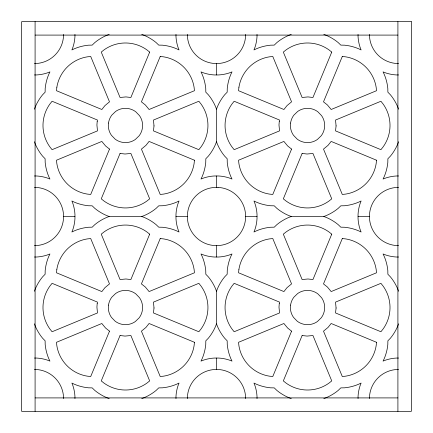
<?xml version="1.0" encoding="UTF-8"?>
<svg xmlns="http://www.w3.org/2000/svg" width="433" height="433" viewBox="0 0 433 433"><rect width="100%" height="100%" fill="white"/><g stroke="black" fill="none" stroke-linecap="round" stroke-linejoin="round"><path stroke-width="0.65" d="M34.429 109.197L35.051 107.471A48.182 48.182 0 0 1 42.553 94.832L45.119 92.186L45.178 88.5A48.182 48.182 0 0 1 48.81 74.259L49.93 71.883L48.972 72.311A40.572 40.572 0 0 1 36.551 74.947L34.429 74.947M34.429 291.268L35.051 289.542A48.182 48.182 0 0 1 42.553 276.904L45.119 274.251L45.178 270.571A48.182 48.182 0 0 1 48.81 256.325L49.93 253.954L48.972 254.377A40.572 40.572 0 0 1 36.551 257.018L34.429 257.018M216.5 109.197L217.122 107.471A48.182 48.182 0 0 1 224.624 94.832L227.184 92.186L227.249 88.5A48.182 48.182 0 0 1 230.876 74.259L232.001 71.883L231.038 72.311A40.572 40.572 0 0 1 218.622 74.947L214.378 74.947A40.572 40.572 0 0 1 201.962 72.311L200.999 71.883L202.124 74.259A48.182 48.182 0 0 1 205.751 88.5L205.816 92.186L208.376 94.832A48.182 48.182 0 0 1 215.878 107.471L216.5 109.197L216.5 141.732L217.122 143.458A48.182 48.182 0 0 0 224.624 156.096L227.184 158.749L227.249 162.429A48.182 48.182 0 0 0 230.876 176.675L232.001 179.046L231.038 178.623A40.572 40.572 0 0 0 218.622 175.982L214.378 175.982A40.572 40.572 0 0 0 201.962 178.623L200.999 179.046L202.124 176.675A48.182 48.182 0 0 0 205.751 162.429L205.816 158.749L208.376 156.096A48.182 48.182 0 0 0 215.878 143.458L216.5 141.732M216.5 291.268L217.122 289.542A48.182 48.182 0 0 1 224.624 276.904L227.184 274.251L227.249 270.571A48.182 48.182 0 0 1 230.876 256.325L232.001 253.954L231.038 254.377A40.572 40.572 0 0 1 218.622 257.018L214.378 257.018A40.572 40.572 0 0 1 201.962 254.377L200.999 253.954L202.124 256.325A48.182 48.182 0 0 1 205.751 270.571L205.816 274.251L208.376 276.904A48.182 48.182 0 0 1 215.878 289.542L216.5 291.268L216.5 323.803L217.122 325.529A48.182 48.182 0 0 0 224.624 338.168L227.184 340.814L227.249 344.5A48.182 48.182 0 0 0 230.876 358.74L232.001 361.117L231.038 360.689A40.572 40.572 0 0 0 218.622 358.053L214.378 358.053A40.572 40.572 0 0 0 201.962 360.689L200.999 361.117L202.124 358.74A48.182 48.182 0 0 0 205.751 344.5L205.816 340.814L208.376 338.168A48.182 48.182 0 0 0 215.878 325.529L216.5 323.803M398.571 141.732L397.949 143.458A48.182 48.182 0 0 1 390.447 156.096L387.881 158.749L387.822 162.429A48.182 48.182 0 0 1 384.19 176.675L383.07 179.046L384.028 178.623A40.572 40.572 0 0 1 396.449 175.982L398.571 175.982M398.571 323.803L397.949 325.529A48.182 48.182 0 0 1 390.447 338.168L387.881 340.814L387.822 344.5A48.182 48.182 0 0 1 384.19 358.74L383.07 361.117L384.028 360.689A40.572 40.572 0 0 1 396.449 358.053L398.571 358.053M109.197 34.429L107.471 35.051A48.182 48.182 0 0 0 94.832 42.553L92.186 45.119L88.5 45.178A48.182 48.182 0 0 0 74.259 48.81L71.883 49.93L72.311 48.972A40.572 40.572 0 0 0 74.947 36.551L74.947 34.429M291.268 34.429L289.542 35.051A48.182 48.182 0 0 0 276.904 42.553L274.251 45.119L270.571 45.178A48.182 48.182 0 0 0 256.325 48.81L253.954 49.93L254.377 48.972A40.572 40.572 0 0 0 257.018 36.551L257.018 34.429M109.197 216.5L107.471 217.122A48.182 48.182 0 0 0 94.832 224.624L92.186 227.184L88.5 227.249A48.182 48.182 0 0 0 74.259 230.876L71.883 232.001L72.311 231.038A40.572 40.572 0 0 0 74.947 218.622L74.947 214.378A40.572 40.572 0 0 0 72.311 201.962L71.883 200.999L74.259 202.124A48.182 48.182 0 0 0 88.5 205.751L92.186 205.816L94.832 208.376A48.182 48.182 0 0 0 107.471 215.878L109.197 216.5L141.732 216.5L143.458 215.878A48.182 48.182 0 0 0 156.096 208.376L158.749 205.816L162.429 205.751A48.182 48.182 0 0 0 176.675 202.124L179.046 200.999L178.623 201.962A40.572 40.572 0 0 0 175.982 214.378L175.982 218.622A40.572 40.572 0 0 0 178.623 231.038L179.046 232.001L176.675 230.876A48.182 48.182 0 0 0 162.429 227.249L158.749 227.184L156.096 224.624A48.182 48.182 0 0 0 143.458 217.122L141.732 216.5M291.268 216.5L289.542 217.122A48.182 48.182 0 0 0 276.904 224.624L274.251 227.184L270.571 227.249A48.182 48.182 0 0 0 256.325 230.876L253.954 232.001L254.377 231.038A40.572 40.572 0 0 0 257.018 218.622L257.018 214.378A40.572 40.572 0 0 0 254.377 201.962L253.954 200.999L256.325 202.124A48.182 48.182 0 0 0 270.571 205.751L274.251 205.816L276.904 208.376A48.182 48.182 0 0 0 289.542 215.878L291.268 216.5L323.803 216.5L325.529 215.878A48.182 48.182 0 0 0 338.168 208.376L340.814 205.816L344.5 205.751A48.182 48.182 0 0 0 358.74 202.124L361.117 200.999L360.689 201.962A40.572 40.572 0 0 0 358.053 214.378L358.053 218.622A40.572 40.572 0 0 0 360.689 231.038L361.117 232.001L358.74 230.876A48.182 48.182 0 0 0 344.5 227.249L340.814 227.184L338.168 224.624A48.182 48.182 0 0 0 325.529 217.122L323.803 216.5M141.732 398.571L143.458 397.949A48.182 48.182 0 0 0 156.096 390.447L158.749 387.881L162.429 387.822A48.182 48.182 0 0 0 176.675 384.19L179.046 383.07L178.623 384.028A40.572 40.572 0 0 0 175.982 396.449L175.982 398.571M323.803 398.571L325.529 397.949A48.182 48.182 0 0 0 338.168 390.447L340.814 387.881L344.5 387.822A48.182 48.182 0 0 0 358.74 384.19L361.117 383.07L360.689 384.028A40.572 40.572 0 0 0 358.053 396.449L358.053 398.571M35.089 35.089L397.911 35.089M34.429 63.527L35.955 63.527A29.135 29.135 0 0 0 63.527 35.955L63.527 34.429M398.571 63.527L397.045 63.527A29.135 29.135 0 0 1 369.473 35.955L369.473 34.429M398.571 74.947L396.449 74.947A40.572 40.572 0 0 1 384.028 72.311L383.07 71.883L384.19 74.259A48.182 48.182 0 0 1 387.822 88.5L387.881 92.186L390.447 94.832A48.182 48.182 0 0 1 397.949 107.471L398.571 109.197M34.429 175.982L36.551 175.982A40.572 40.572 0 0 1 48.972 178.623L49.93 179.046L48.81 176.675A48.182 48.182 0 0 1 45.178 162.429L45.119 158.749L42.553 156.096A48.182 48.182 0 0 1 35.051 143.458L34.429 141.732M34.429 187.402L35.955 187.402A29.135 29.135 0 0 1 63.527 214.974L63.527 218.026A29.135 29.135 0 0 1 35.955 245.598L34.429 245.598M398.571 187.402L397.045 187.402A29.135 29.135 0 0 0 369.473 214.974L369.473 218.026A29.135 29.135 0 0 0 397.045 245.598L398.571 245.598M63.527 216.5L74.947 216.5M175.982 216.5L187.402 216.5M245.598 216.5L257.018 216.5M358.053 216.5L369.473 216.5M398.571 257.018L396.449 257.018A40.572 40.572 0 0 1 384.028 254.377L383.07 253.954L384.19 256.325A48.182 48.182 0 0 1 387.822 270.571L387.881 274.251L390.447 276.904A48.182 48.182 0 0 1 397.949 289.542L398.571 291.268M34.429 358.053L36.551 358.053A40.572 40.572 0 0 1 48.972 360.689L49.93 361.117L48.81 358.74A48.182 48.182 0 0 1 45.178 344.5L45.119 340.814L42.553 338.168A48.182 48.182 0 0 1 35.051 325.529L34.429 323.803M34.429 369.473L35.955 369.473A29.135 29.135 0 0 1 63.527 397.045L63.527 398.571M398.571 369.473L397.045 369.473A29.135 29.135 0 0 0 369.473 397.045L369.473 398.571M35.089 397.911L397.911 397.911M323.803 34.429L325.529 35.051A48.182 48.182 0 0 1 338.168 42.553L340.814 45.119L344.5 45.178A48.182 48.182 0 0 1 358.74 48.81L361.117 49.93L360.689 48.972A40.572 40.572 0 0 1 358.053 36.551L358.053 34.429M141.732 34.429L143.458 35.051A48.182 48.182 0 0 1 156.096 42.553L158.749 45.119L162.429 45.178A48.182 48.182 0 0 1 176.675 48.81L179.046 49.93L178.623 48.972A40.572 40.572 0 0 1 175.982 36.551L175.982 34.429M291.268 398.571L289.542 397.949A48.182 48.182 0 0 1 276.904 390.447L274.251 387.881L270.571 387.822A48.182 48.182 0 0 1 256.325 384.19L253.954 383.07L254.377 384.028A40.572 40.572 0 0 1 257.018 396.449L257.018 398.571M109.197 398.571L107.471 397.949A48.182 48.182 0 0 1 94.832 390.447L92.186 387.881L88.5 387.822A48.182 48.182 0 0 1 74.259 384.19L71.883 383.07L72.311 384.028A40.572 40.572 0 0 1 74.947 396.449L74.947 398.571M397.911 21.65L397.911 411.35M245.598 34.429L245.598 35.955A29.135 29.135 0 0 1 218.026 63.527L214.974 63.527A29.135 29.135 0 0 1 187.402 35.955L187.402 34.429M245.598 398.571L245.598 397.045A29.135 29.135 0 0 0 218.026 369.473L214.974 369.473A29.135 29.135 0 0 0 187.402 397.045L187.402 398.571M216.5 63.527L216.5 74.947M216.5 175.982L216.5 187.402M216.5 245.598L216.5 257.018M216.5 358.053L216.5 369.473M35.089 21.65L35.089 411.35M97.198 121.44L96.916 125.018L97.485 130.874L52.09 149.677L49.898 146.922A36.762 36.762 0 0 1 49.898 104.007L52.09 101.252L97.485 120.055L97.198 121.44M108.504 123.053L108.434 127.345A17.131 17.131 0 0 0 111.449 135.318L115.178 139.166A17.131 17.131 0 0 0 123.053 142.425L127.345 142.495A17.131 17.131 0 0 0 135.318 139.48L139.166 135.751A17.131 17.131 0 0 0 142.425 127.881L142.495 123.584A17.131 17.131 0 0 0 139.48 115.616L135.751 111.763A17.131 17.131 0 0 0 127.881 108.504L123.584 108.434A17.131 17.131 0 0 0 115.616 111.449L111.763 115.178A17.131 17.131 0 0 0 108.504 123.053M97.198 303.511L96.916 307.089L97.485 312.945L52.09 331.748L49.898 328.993A36.762 36.762 0 0 1 49.898 286.078L52.09 283.323L97.485 302.126L97.198 303.511M108.504 305.119L108.434 309.416A17.131 17.131 0 0 0 111.449 317.384L115.178 321.237A17.131 17.131 0 0 0 123.053 324.496L127.345 324.566A17.131 17.131 0 0 0 135.318 321.551L139.166 317.822A17.131 17.131 0 0 0 142.425 309.947L142.495 305.655A17.131 17.131 0 0 0 139.48 297.682L135.751 293.834A17.131 17.131 0 0 0 127.881 290.575L123.584 290.505A17.131 17.131 0 0 0 115.616 293.52L111.763 297.249A17.131 17.131 0 0 0 108.504 305.119M154.013 125.911L153.444 130.874L198.839 149.677L201.031 146.922A36.762 36.762 0 0 0 201.031 104.007L198.839 101.252L153.45 120.055L154.013 125.911M154.013 307.982L153.444 312.945L198.839 331.748L201.031 328.993A36.762 36.762 0 0 0 201.031 286.078L198.839 283.323L153.45 302.126L154.013 307.982M279.269 121.44L278.987 125.018L279.55 130.874L234.161 149.677L231.969 146.922A36.762 36.762 0 0 1 231.969 104.007L234.161 101.252L279.556 120.055L279.269 121.44M290.575 123.053L290.505 127.345A17.131 17.131 0 0 0 293.52 135.318L297.249 139.166A17.131 17.131 0 0 0 305.119 142.425L309.416 142.495A17.131 17.131 0 0 0 317.384 139.48L321.237 135.751A17.131 17.131 0 0 0 324.496 127.881L324.566 123.584A17.131 17.131 0 0 0 321.551 115.616L317.822 111.763A17.131 17.131 0 0 0 309.947 108.504L305.655 108.434A17.131 17.131 0 0 0 297.682 111.449L293.834 115.178A17.131 17.131 0 0 0 290.575 123.053M279.269 303.511L278.987 307.089L279.55 312.945L234.161 331.748L231.969 328.993A36.762 36.762 0 0 1 231.969 286.078L234.161 283.323L279.556 302.126L279.269 303.511M290.575 305.119L290.505 309.416A17.131 17.131 0 0 0 293.52 317.384L297.249 321.237A17.131 17.131 0 0 0 305.119 324.496L309.416 324.566A17.131 17.131 0 0 0 317.384 321.551L321.237 317.822A17.131 17.131 0 0 0 324.496 309.947L324.566 305.655A17.131 17.131 0 0 0 321.551 297.682L317.822 293.834A17.131 17.131 0 0 0 309.947 290.575L305.655 290.505A17.131 17.131 0 0 0 297.682 293.52L293.834 297.249A17.131 17.131 0 0 0 290.575 305.119M336.084 125.911L335.515 130.874L380.91 149.677L383.102 146.922A36.762 36.762 0 0 0 383.102 104.007L380.91 101.252L335.515 120.055L336.084 125.911M336.084 307.982L335.515 312.945L380.91 331.748L383.102 328.993A36.762 36.762 0 0 0 383.102 286.078L380.91 283.323L335.515 302.126L336.084 307.982M56.858 87.201L56.463 90.703L101.852 109.506L104.959 105.592L109.495 101.831L90.703 56.463L87.201 56.858A36.762 36.762 0 0 0 56.858 87.201M56.858 269.272L56.463 272.774L101.852 291.577L104.959 287.664L109.495 283.902L90.703 238.534L87.201 238.929A36.762 36.762 0 0 0 56.858 269.272M194.466 160.226L194.071 163.728A36.762 36.762 0 0 1 163.728 194.071L160.226 194.466L141.434 149.098L145.97 145.336L149.076 141.423L194.466 160.226M194.466 342.297L194.071 345.799A36.762 36.762 0 0 1 163.728 376.142L160.226 376.537L141.434 331.169L145.97 327.408L149.076 323.494L194.466 342.297M238.929 87.201L238.534 90.703L283.924 109.506L287.03 105.592L291.566 101.831L272.774 56.463L269.272 56.858A36.762 36.762 0 0 0 238.929 87.201M238.929 269.272L238.534 272.774L283.924 291.577L287.03 287.664L291.566 283.902L272.774 238.534L269.272 238.929A36.762 36.762 0 0 0 238.929 269.272M376.537 160.226L376.142 163.728A36.762 36.762 0 0 1 345.799 194.071L342.297 194.466L323.505 149.098L328.041 145.336L331.148 141.423L376.537 160.226M376.537 342.297L376.142 345.799A36.762 36.762 0 0 1 345.799 376.142L342.297 376.537L323.505 331.169L328.041 327.408L331.148 323.494L376.537 342.297M109.506 149.076L90.703 194.466L87.201 194.071A36.762 36.762 0 0 1 56.858 163.728L56.463 160.226L101.831 141.434L105.592 145.97L109.506 149.076M149.677 52.09L130.874 97.485L125.911 96.916L120.055 97.485L101.252 52.09L104.007 49.898A36.762 36.762 0 0 1 146.922 49.898L149.677 52.09M120.055 153.444L101.252 198.839L104.007 201.031A36.762 36.762 0 0 0 146.922 201.031L149.677 198.839L130.874 153.45L125.018 154.013L120.055 153.444M160.226 56.463L141.423 101.852L145.336 104.959L149.098 109.495L194.466 90.703L194.071 87.201A36.762 36.762 0 0 0 163.728 56.858L160.226 56.463M109.506 331.148L90.703 376.537L87.201 376.142A36.762 36.762 0 0 1 56.858 345.799L56.463 342.297L101.831 323.505L105.592 328.041L109.506 331.148M149.677 234.161L130.874 279.556L125.911 278.987L120.055 279.55L101.252 234.161L104.007 231.969A36.762 36.762 0 0 1 146.922 231.969L149.677 234.161M120.055 335.515L101.252 380.91L104.007 383.102A36.762 36.762 0 0 0 146.922 383.102L149.677 380.91L130.874 335.515L125.018 336.084L120.055 335.515M160.226 238.534L141.423 283.924L145.336 287.03L149.098 291.566L194.466 272.774L194.071 269.272A36.762 36.762 0 0 0 163.728 238.929L160.226 238.534M291.577 149.076L272.774 194.466L269.272 194.071A36.762 36.762 0 0 1 238.929 163.728L238.534 160.226L283.902 141.434L287.664 145.97L291.577 149.076M331.748 52.09L312.945 97.485L307.982 96.916L302.126 97.485L283.323 52.09L286.078 49.898A36.762 36.762 0 0 1 328.993 49.898L331.748 52.09M302.126 153.444L283.323 198.839L286.078 201.031A36.762 36.762 0 0 0 328.993 201.031L331.748 198.839L312.945 153.45L307.089 154.013L302.126 153.444M342.297 56.463L323.494 101.852L327.408 104.959L331.169 109.495L376.537 90.703L376.142 87.201A36.762 36.762 0 0 0 345.799 56.858L342.297 56.463M291.577 331.148L272.774 376.537L269.272 376.142A36.762 36.762 0 0 1 238.929 345.799L238.534 342.297L283.902 323.505L287.664 328.041L291.577 331.148M331.748 234.161L312.945 279.556L307.982 278.987L302.126 279.55L283.323 234.161L286.078 231.969A36.762 36.762 0 0 1 328.993 231.969L331.748 234.161M302.126 335.515L283.323 380.91L286.078 383.102A36.762 36.762 0 0 0 328.993 383.102L331.748 380.91L312.945 335.515L307.089 336.084L302.126 335.515M342.297 238.534L323.494 283.924L327.408 287.03L331.169 291.566L376.537 272.774L376.142 269.272A36.762 36.762 0 0 0 345.799 238.929L342.297 238.534M411.35 21.65L21.65 21.65L21.65 411.35L411.35 411.35L411.35 21.65M218.026 187.402L214.974 187.402A29.135 29.135 0 0 0 187.402 214.974L187.402 218.026A29.135 29.135 0 0 0 214.974 245.598L218.026 245.598A29.135 29.135 0 0 0 245.598 218.026L245.598 214.974A29.135 29.135 0 0 0 218.026 187.402"/></g></svg>
